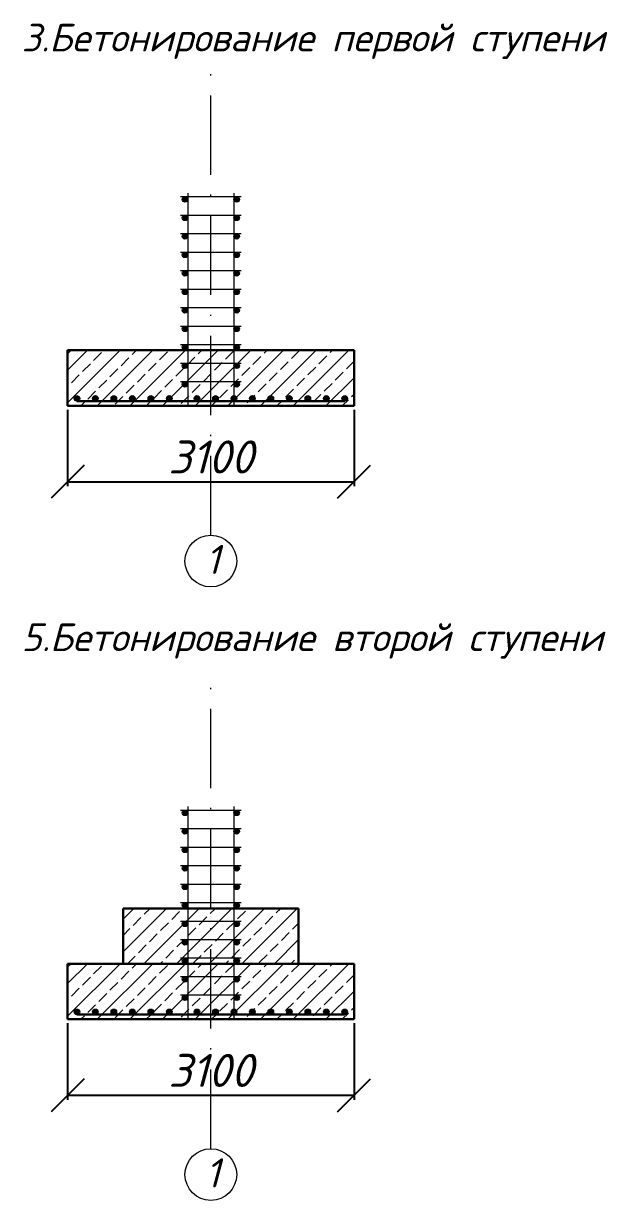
# Model space of a CAD drawing. Header units: millimetres. Extents: x 1422334 to 1587362, y 445536 to 446570.
# Drawn here: x 1586178.5 to 1586222.8, y 446392.3 to 446481.4 of the extents above; entities that cross this region are included whole.
import ezdxf

# ---------------------------------------------------------------- set-up
doc = ezdxf.new("R2010")
doc.units = ezdxf.units.MM
doc.header["$LTSCALE"] = 50
doc.linetypes.add('ACAD_ISO10W100', pattern=[18, 12, -3, 0, -3])
doc.layers.get('0').update_dxf_attribs({"lineweight": 13})
for name, color, linetype, lineweight in [('Risunochki', 7, 'Continuous', 13), ('text', 7, 'Continuous', 13), ('оси траншей размеры', 7, 'Continuous', 13)]:
    doc.layers.add(name, color=color, linetype=linetype, lineweight=lineweight)
doc.styles.get("Standard").update_dxf_attribs({"font": 'isocpeui.ttf'})
doc.dimstyles.new('200', dxfattribs={"dimtxt": 2.5, "dimasz": 2.5, "dimexe": 0.3445, "dimexo": 0.3, "dimtad": 1, "dimlfac": 500, "dimtxsty": 'Standard', "dimblk": 'OBLIQUE', "dimcen": 2.5, "dimadec": 0, "dimazin": 0, "dimtfac": 1, "dimtmove": 0, "dimatfit": 3, "dimfxl": 1, "dimarcsym": 0})

# ---------------------------------------------------------------- blocks, each defined once
blk = doc.blocks.new('_Oblique')
at = {"color": 0, "linetype": 'ByBlock', "lineweight": -2}
blk.add_line((-0.5, -0.5), (0.5, 0.5), dxfattribs=at)
blk = doc.blocks.new('*D2195')
at = {"layer": 'Defpoints', "color": 0, "ltscale": 10000, "transparency": 16777216}
for p in [(1586181.849, 446452.467), (1586203.549, 446452.467), (1586203.549, 446446.718)]:
    blk.add_point(p, dxfattribs=at)
at = {"layer": 'Risunochki', "color": 0, "lineweight": -2, "ltscale": 10000, "transparency": 16777216}
for p, q in [((1586181.849, 446452.167), (1586181.849, 446446.373)), ((1586203.549, 446452.167), (1586203.549, 446446.373)), ((1586181.849, 446446.718), (1586203.549, 446446.718))]:
    blk.add_line(p, q, dxfattribs=at)
at = {"layer": 'Risunochki', "color": 0, "lineweight": -2, "ltscale": 10000, "transparency": 16777216, "xscale": 2.5, "yscale": 2.5, "zscale": 2.5, "rotation": 180}
blk.add_blockref('_Oblique', (1586181.849, 446446.718), dxfattribs=at)
at = {"layer": 'Risunochki', "color": 0, "lineweight": -2, "ltscale": 10000, "transparency": 16777216, "xscale": 2.5, "yscale": 2.5, "zscale": 2.5}
blk.add_blockref('_Oblique', (1586203.549, 446446.718), dxfattribs=at)
at = {"layer": 'Risunochki', "color": 0, "ltscale": 10000, "transparency": 16777216, "insert": (1586192.699, 446448.593), "char_height": 2.5, "attachment_point": 5}
blk.add_mtext('3100', dxfattribs=at)
blk = doc.blocks.new('*D2196')
at = {"layer": 'Defpoints', "color": 0, "ltscale": 10000, "transparency": 16777216}
for p in [(1586181.849, 446406.013), (1586203.549, 446406.013), (1586203.549, 446400.264)]:
    blk.add_point(p, dxfattribs=at)
at = {"layer": 'Risunochki', "color": 0, "lineweight": -2, "ltscale": 10000, "transparency": 16777216}
for p, q in [((1586181.849, 446405.713), (1586181.849, 446399.919)), ((1586203.549, 446405.713), (1586203.549, 446399.919)), ((1586181.849, 446400.264), (1586203.549, 446400.264))]:
    blk.add_line(p, q, dxfattribs=at)
at = {"layer": 'Risunochki', "color": 0, "lineweight": -2, "ltscale": 10000, "transparency": 16777216, "xscale": 2.5, "yscale": 2.5, "zscale": 2.5, "rotation": 180}
blk.add_blockref('_Oblique', (1586181.849, 446400.264), dxfattribs=at)
at = {"layer": 'Risunochki', "color": 0, "lineweight": -2, "ltscale": 10000, "transparency": 16777216, "xscale": 2.5, "yscale": 2.5, "zscale": 2.5}
blk.add_blockref('_Oblique', (1586203.549, 446400.264), dxfattribs=at)
at = {"layer": 'Risunochki', "color": 0, "ltscale": 10000, "transparency": 16777216, "insert": (1586192.699, 446402.139), "char_height": 2.5, "attachment_point": 5}
blk.add_mtext('3100', dxfattribs=at)

msp = doc.modelspace()

# ---------------------------------------------------------------- hatches: boundary and pattern name
at = {"layer": 'Risunochki', "ltscale": 10000}
h = msp.add_hatch(color=250, dxfattribs=at)
h.dxf.hatch_style = 1
h.paths.add_polyline_path([(1586190.528896, 446468.097059, 1), (1586190.948896, 446468.097059, 1)])
h = msp.add_hatch(color=250, dxfattribs=at)
h.dxf.hatch_style = 1
h.paths.add_polyline_path([(1586194.448896, 446468.097059, 1), (1586194.868896, 446468.097059, 1)])
h = msp.add_hatch(color=250, dxfattribs=at)
h.dxf.hatch_style = 1
h.paths.add_polyline_path([(1586190.528896, 446466.697059, 1), (1586190.948896, 446466.697059, 1)])
h = msp.add_hatch(color=250, dxfattribs=at)
h.dxf.hatch_style = 1
h.paths.add_polyline_path([(1586194.448896, 446466.697059, 1), (1586194.868896, 446466.697059, 1)])
h = msp.add_hatch(color=250, dxfattribs=at)
h.dxf.hatch_style = 1
h.paths.add_polyline_path([(1586190.528896, 446465.297059, 1), (1586190.948896, 446465.297059, 1)])
h = msp.add_hatch(color=250, dxfattribs=at)
h.dxf.hatch_style = 1
h.paths.add_polyline_path([(1586194.448896, 446465.297059, 1), (1586194.868896, 446465.297059, 1)])
h = msp.add_hatch(color=250, dxfattribs=at)
h.dxf.hatch_style = 1
h.paths.add_polyline_path([(1586190.528896, 446463.897059, 1), (1586190.948896, 446463.897059, 1)])
h = msp.add_hatch(color=250, dxfattribs=at)
h.dxf.hatch_style = 1
h.paths.add_polyline_path([(1586194.448896, 446463.897059, 1), (1586194.868896, 446463.897059, 1)])
h = msp.add_hatch(color=250, dxfattribs=at)
h.dxf.hatch_style = 1
h.paths.add_polyline_path([(1586190.528896, 446462.497059, 1), (1586190.948896, 446462.497059, 1)])
h = msp.add_hatch(color=250, dxfattribs=at)
h.dxf.hatch_style = 1
h.paths.add_polyline_path([(1586194.448896, 446462.497059, 1), (1586194.868896, 446462.497059, 1)])
h = msp.add_hatch(color=250, dxfattribs=at)
h.dxf.hatch_style = 1
h.paths.add_polyline_path([(1586190.528896, 446461.097059, 1), (1586190.948896, 446461.097059, 1)])
h = msp.add_hatch(color=250, dxfattribs=at)
h.dxf.hatch_style = 1
h.paths.add_polyline_path([(1586194.448896, 446461.097059, 1), (1586194.868896, 446461.097059, 1)])
h = msp.add_hatch(color=250, dxfattribs=at)
h.dxf.hatch_style = 1
h.paths.add_polyline_path([(1586190.528896, 446459.697059, 1), (1586190.948896, 446459.697059, 1)])
h = msp.add_hatch(color=250, dxfattribs=at)
h.dxf.hatch_style = 1
h.paths.add_polyline_path([(1586194.448896, 446459.697059, 1), (1586194.868896, 446459.697059, 1)])
h = msp.add_hatch(color=250, dxfattribs=at)
h.dxf.hatch_style = 1
h.paths.add_polyline_path([(1586190.528896, 446458.297059, 1), (1586190.948896, 446458.297059, 1)])
h = msp.add_hatch(color=250, dxfattribs=at)
h.dxf.hatch_style = 1
h.paths.add_polyline_path([(1586194.448896, 446458.297059, 1), (1586194.868896, 446458.297059, 1)])
at = {"layer": 'Risunochki', "lineweight": 20, "ltscale": 10000}
h = msp.add_hatch(dxfattribs=at)
h.set_pattern_fill('JIS_STN_2.5', color=250, scale=0.7)
h.set_pattern_definition([(45, (476156.3194, 134586.3178), (-1.237436867, 1.237436867), []), (45, (476157.555, 134586.3178), (-1.237436867, 1.237436867), [0.84, -0.35])])
h.paths.add_polyline_path([(1586181.848896, 446456.666747), (1586181.848896, 446452.466747), (1586203.548896, 446452.466747), (1586203.548896, 446456.666747)])
at = {"layer": 'Risunochki', "ltscale": 10000}
h = msp.add_hatch(color=250, dxfattribs=at)
h.dxf.hatch_style = 1
h.paths.add_polyline_path([(1586190.528896, 446456.897059, 1), (1586190.948896, 446456.897059, 1)])
h = msp.add_hatch(color=250, dxfattribs=at)
h.dxf.hatch_style = 1
h.paths.add_polyline_path([(1586194.448896, 446456.897059, 1), (1586194.868896, 446456.897059, 1)])
h = msp.add_hatch(color=250, dxfattribs=at)
h.dxf.hatch_style = 1
h.paths.add_polyline_path([(1586190.528896, 446455.497059, 1), (1586190.948896, 446455.497059, 1)])
h = msp.add_hatch(color=250, dxfattribs=at)
h.dxf.hatch_style = 1
h.paths.add_polyline_path([(1586194.448896, 446455.497059, 1), (1586194.868896, 446455.497059, 1)])
h = msp.add_hatch(color=250, dxfattribs=at)
h.dxf.hatch_style = 1
h.paths.add_polyline_path([(1586190.528896, 446454.097059, 1), (1586190.948896, 446454.097059, 1)])
h = msp.add_hatch(color=250, dxfattribs=at)
h.dxf.hatch_style = 1
h.paths.add_polyline_path([(1586194.448896, 446454.097059, 1), (1586194.868896, 446454.097059, 1)])
h = msp.add_hatch(color=250, dxfattribs=at)
h.dxf.hatch_style = 1
h.paths.add_polyline_path([(1586182.338896, 446453.026747, 1), (1586182.758896, 446453.026747, 1)])
h = msp.add_hatch(color=250, dxfattribs=at)
h.dxf.hatch_style = 1
h.paths.add_polyline_path([(1586183.738896, 446453.026747, 1), (1586184.158896, 446453.026747, 1)])
h = msp.add_hatch(color=250, dxfattribs=at)
h.dxf.hatch_style = 1
h.paths.add_polyline_path([(1586185.138896, 446453.026747, 1), (1586185.558896, 446453.026747, 1)])
h = msp.add_hatch(color=250, dxfattribs=at)
h.dxf.hatch_style = 1
h.paths.add_polyline_path([(1586186.538896, 446453.026747, 1), (1586186.958896, 446453.026747, 1)])
h = msp.add_hatch(color=250, dxfattribs=at)
h.dxf.hatch_style = 1
h.paths.add_polyline_path([(1586187.938896, 446453.026747, 1), (1586188.358896, 446453.026747, 1)])
h = msp.add_hatch(color=250, dxfattribs=at)
h.dxf.hatch_style = 1
h.paths.add_polyline_path([(1586189.338896, 446453.026747, 1), (1586189.758896, 446453.026747, 1)])
h = msp.add_hatch(color=250, dxfattribs=at)
h.dxf.hatch_style = 1
h.paths.add_polyline_path([(1586191.438896, 446453.026747, 1), (1586191.858896, 446453.026747, 1)])
h = msp.add_hatch(color=250, dxfattribs=at)
h.dxf.hatch_style = 1
h.paths.add_polyline_path([(1586192.838896, 446453.026747, 1), (1586193.258896, 446453.026747, 1)])
h = msp.add_hatch(color=250, dxfattribs=at)
h.dxf.hatch_style = 1
h.paths.add_polyline_path([(1586194.238896, 446453.026747, 1), (1586194.658896, 446453.026747, 1)])
h = msp.add_hatch(color=250, dxfattribs=at)
h.dxf.hatch_style = 1
h.paths.add_polyline_path([(1586195.638896, 446453.026747, 1), (1586196.058896, 446453.026747, 1)])
h = msp.add_hatch(color=250, dxfattribs=at)
h.dxf.hatch_style = 1
h.paths.add_polyline_path([(1586197.038896, 446453.026747, 1), (1586197.458896, 446453.026747, 1)])
h = msp.add_hatch(color=250, dxfattribs=at)
h.dxf.hatch_style = 1
h.paths.add_polyline_path([(1586198.438896, 446453.026747, 1), (1586198.858896, 446453.026747, 1)])
h = msp.add_hatch(color=250, dxfattribs=at)
h.dxf.hatch_style = 1
h.paths.add_polyline_path([(1586199.838896, 446453.026747, 1), (1586200.258896, 446453.026747, 1)])
h = msp.add_hatch(color=250, dxfattribs=at)
h.dxf.hatch_style = 1
h.paths.add_polyline_path([(1586201.238896, 446453.026747, 1), (1586201.658896, 446453.026747, 1)])
h = msp.add_hatch(color=250, dxfattribs=at)
h.dxf.hatch_style = 1
h.paths.add_polyline_path([(1586202.638896, 446453.026747, 1), (1586203.058896, 446453.026747, 1)])
h = msp.add_hatch(color=250, dxfattribs=at)
h.dxf.hatch_style = 1
h.paths.add_polyline_path([(1586190.528896, 446421.642894, 1), (1586190.948896, 446421.642894, 1)])
h = msp.add_hatch(color=250, dxfattribs=at)
h.dxf.hatch_style = 1
h.paths.add_polyline_path([(1586194.448896, 446421.642894, 1), (1586194.868896, 446421.642894, 1)])
h = msp.add_hatch(color=250, dxfattribs=at)
h.dxf.hatch_style = 1
h.paths.add_polyline_path([(1586190.528896, 446420.242894, 1), (1586190.948896, 446420.242894, 1)])
h = msp.add_hatch(color=250, dxfattribs=at)
h.dxf.hatch_style = 1
h.paths.add_polyline_path([(1586194.448896, 446420.242894, 1), (1586194.868896, 446420.242894, 1)])
h = msp.add_hatch(color=250, dxfattribs=at)
h.dxf.hatch_style = 1
h.paths.add_polyline_path([(1586190.528896, 446418.842894, 1), (1586190.948896, 446418.842894, 1)])
h = msp.add_hatch(color=250, dxfattribs=at)
h.dxf.hatch_style = 1
h.paths.add_polyline_path([(1586194.448896, 446418.842894, 1), (1586194.868896, 446418.842894, 1)])
h = msp.add_hatch(color=250, dxfattribs=at)
h.dxf.hatch_style = 1
h.paths.add_polyline_path([(1586190.528896, 446417.442894, 1), (1586190.948896, 446417.442894, 1)])
h = msp.add_hatch(color=250, dxfattribs=at)
h.dxf.hatch_style = 1
h.paths.add_polyline_path([(1586194.448896, 446417.442894, 1), (1586194.868896, 446417.442894, 1)])
h = msp.add_hatch(color=250, dxfattribs=at)
h.dxf.hatch_style = 1
h.paths.add_polyline_path([(1586190.528896, 446416.042894, 1), (1586190.948896, 446416.042894, 1)])
h = msp.add_hatch(color=250, dxfattribs=at)
h.dxf.hatch_style = 1
h.paths.add_polyline_path([(1586194.448896, 446416.042894, 1), (1586194.868896, 446416.042894, 1)])
h = msp.add_hatch(color=250, dxfattribs=at)
h.dxf.hatch_style = 1
h.paths.add_polyline_path([(1586190.528896, 446414.642894, 1), (1586190.948896, 446414.642894, 1)])
h = msp.add_hatch(color=250, dxfattribs=at)
h.dxf.hatch_style = 1
h.paths.add_polyline_path([(1586194.448896, 446414.642894, 1), (1586194.868896, 446414.642894, 1)])
h = msp.add_hatch(dxfattribs=at)
h.set_pattern_fill('JIS_STN_2.5', color=250, scale=0.7)
h.set_pattern_definition([(45, (1586169.3883, 446292.9906), (-1.237437, 1.237437), []), (45, (1586170.6238, 446292.9906), (-1.237437, 1.237437), [0.84, -0.35])])
h.paths.add_polyline_path([(1586186.048896, 446414.412582), (1586199.348896, 446414.412582), (1586199.348896, 446410.212582), (1586186.048896, 446410.212582)])
h = msp.add_hatch(color=250, dxfattribs=at)
h.dxf.hatch_style = 1
h.paths.add_polyline_path([(1586190.528896, 446413.242894, 1), (1586190.948896, 446413.242894, 1)])
h = msp.add_hatch(color=250, dxfattribs=at)
h.dxf.hatch_style = 1
h.paths.add_polyline_path([(1586194.448896, 446413.242894, 1), (1586194.868896, 446413.242894, 1)])
h = msp.add_hatch(color=250, dxfattribs=at)
h.dxf.hatch_style = 1
h.paths.add_polyline_path([(1586190.528896, 446411.842894, 1), (1586190.948896, 446411.842894, 1)])
h = msp.add_hatch(color=250, dxfattribs=at)
h.dxf.hatch_style = 1
h.paths.add_polyline_path([(1586194.448896, 446411.842894, 1), (1586194.868896, 446411.842894, 1)])
at = {"layer": 'Risunochki', "lineweight": 20, "ltscale": 10000}
h = msp.add_hatch(dxfattribs=at)
h.set_pattern_fill('JIS_STN_2.5', color=250, scale=0.7)
h.set_pattern_definition([(45, (476156.3194, 134539.8636), (-1.237436867, 1.237436867), []), (45, (476157.555, 134539.8636), (-1.237436867, 1.237436867), [0.84, -0.35])])
h.paths.add_polyline_path([(1586181.848896, 446410.212582), (1586181.848896, 446406.012582), (1586203.548896, 446406.012582), (1586203.548896, 446410.212582)])
at = {"layer": 'Risunochki', "ltscale": 10000}
h = msp.add_hatch(color=250, dxfattribs=at)
h.dxf.hatch_style = 1
h.paths.add_polyline_path([(1586190.528896, 446410.442894, 1), (1586190.948896, 446410.442894, 1)])
h = msp.add_hatch(color=250, dxfattribs=at)
h.dxf.hatch_style = 1
h.paths.add_polyline_path([(1586194.448896, 446410.442894, 1), (1586194.868896, 446410.442894, 1)])
h = msp.add_hatch(color=250, dxfattribs=at)
h.dxf.hatch_style = 1
h.paths.add_polyline_path([(1586190.528896, 446409.042894, 1), (1586190.948896, 446409.042894, 1)])
h = msp.add_hatch(color=250, dxfattribs=at)
h.dxf.hatch_style = 1
h.paths.add_polyline_path([(1586194.448896, 446409.042894, 1), (1586194.868896, 446409.042894, 1)])
h = msp.add_hatch(color=250, dxfattribs=at)
h.dxf.hatch_style = 1
h.paths.add_polyline_path([(1586190.528896, 446407.642894, 1), (1586190.948896, 446407.642894, 1)])
h = msp.add_hatch(color=250, dxfattribs=at)
h.dxf.hatch_style = 1
h.paths.add_polyline_path([(1586194.448896, 446407.642894, 1), (1586194.868896, 446407.642894, 1)])
h = msp.add_hatch(color=250, dxfattribs=at)
h.dxf.hatch_style = 1
h.paths.add_polyline_path([(1586182.338896, 446406.572582, 1), (1586182.758896, 446406.572582, 1)])
h = msp.add_hatch(color=250, dxfattribs=at)
h.dxf.hatch_style = 1
h.paths.add_polyline_path([(1586183.738896, 446406.572582, 1), (1586184.158896, 446406.572582, 1)])
h = msp.add_hatch(color=250, dxfattribs=at)
h.dxf.hatch_style = 1
h.paths.add_polyline_path([(1586185.138896, 446406.572582, 1), (1586185.558896, 446406.572582, 1)])
h = msp.add_hatch(color=250, dxfattribs=at)
h.dxf.hatch_style = 1
h.paths.add_polyline_path([(1586186.538896, 446406.572582, 1), (1586186.958896, 446406.572582, 1)])
h = msp.add_hatch(color=250, dxfattribs=at)
h.dxf.hatch_style = 1
h.paths.add_polyline_path([(1586187.938896, 446406.572582, 1), (1586188.358896, 446406.572582, 1)])
h = msp.add_hatch(color=250, dxfattribs=at)
h.dxf.hatch_style = 1
h.paths.add_polyline_path([(1586189.338896, 446406.572582, 1), (1586189.758896, 446406.572582, 1)])
h = msp.add_hatch(color=250, dxfattribs=at)
h.dxf.hatch_style = 1
h.paths.add_polyline_path([(1586191.438896, 446406.572582, 1), (1586191.858896, 446406.572582, 1)])
h = msp.add_hatch(color=250, dxfattribs=at)
h.dxf.hatch_style = 1
h.paths.add_polyline_path([(1586192.838896, 446406.572582, 1), (1586193.258896, 446406.572582, 1)])
h = msp.add_hatch(color=250, dxfattribs=at)
h.dxf.hatch_style = 1
h.paths.add_polyline_path([(1586194.238896, 446406.572582, 1), (1586194.658896, 446406.572582, 1)])
h = msp.add_hatch(color=250, dxfattribs=at)
h.dxf.hatch_style = 1
h.paths.add_polyline_path([(1586195.638896, 446406.572582, 1), (1586196.058896, 446406.572582, 1)])
h = msp.add_hatch(color=250, dxfattribs=at)
h.dxf.hatch_style = 1
h.paths.add_polyline_path([(1586197.038896, 446406.572582, 1), (1586197.458896, 446406.572582, 1)])
h = msp.add_hatch(color=250, dxfattribs=at)
h.dxf.hatch_style = 1
h.paths.add_polyline_path([(1586198.438896, 446406.572582, 1), (1586198.858896, 446406.572582, 1)])
h = msp.add_hatch(color=250, dxfattribs=at)
h.dxf.hatch_style = 1
h.paths.add_polyline_path([(1586199.838896, 446406.572582, 1), (1586200.258896, 446406.572582, 1)])
h = msp.add_hatch(color=250, dxfattribs=at)
h.dxf.hatch_style = 1
h.paths.add_polyline_path([(1586201.238896, 446406.572582, 1), (1586201.658896, 446406.572582, 1)])
h = msp.add_hatch(color=250, dxfattribs=at)
h.dxf.hatch_style = 1
h.paths.add_polyline_path([(1586202.638896, 446406.572582, 1), (1586203.058896, 446406.572582, 1)])

# ---------------------------------------------------------------- linework, layer by layer
at = {"layer": 'Risunochki', "linetype": 'ACAD_ISO10W100', "ltscale": 0.01}
for p, q in [((1586192.698896, 446442.666747, 2479.39278), (1586192.698896, 446477.666747, 2479.39278)), ((1586192.698896, 446396.212582, 2479.39278), (1586192.698896, 446431.212582, 2479.39278))]:
    msp.add_line(p, q, dxfattribs=at)
at = {"layer": 'Risunochki', "ltscale": 10000}
for p, q in [((1586190.388896, 446468.307059, 2479.39278), (1586195.008896, 446468.307059, 2479.39278)), ((1586190.948896, 446468.566747, 2479.39278), (1586190.948896, 446452.466747, 2479.39278)), ((1586194.448896, 446468.566747, 2479.39278), (1586194.448896, 446452.466747, 2479.39278)), ((1586190.388896, 446466.907059, 2479.39278), (1586195.008896, 446466.907059, 2479.39278)), ((1586190.388896, 446465.507059, 2479.39278), (1586195.008896, 446465.507059, 2479.39278)), ((1586190.388896, 446464.107059, 2479.39278), (1586195.008896, 446464.107059, 2479.39278)), ((1586190.388896, 446462.707059, 2479.39278), (1586195.008896, 446462.707059, 2479.39278)), ((1586190.388896, 446461.307059, 2479.39278), (1586195.008896, 446461.307059, 2479.39278)), ((1586190.388896, 446459.907059, 2479.39278), (1586195.008896, 446459.907059, 2479.39278)), ((1586190.388896, 446458.507059, 2479.39278), (1586195.008896, 446458.507059, 2479.39278)), ((1586190.388896, 446457.107059, 2479.39278), (1586195.008896, 446457.107059, 2479.39278)), ((1586190.388896, 446455.707059, 2479.39278), (1586195.008896, 446455.707059, 2479.39278)), ((1586190.388896, 446454.307059, 2479.39278), (1586195.008896, 446454.307059, 2479.39278)), ((1586190.388896, 446421.852894, 2479.39278), (1586195.008896, 446421.852894, 2479.39278)), ((1586190.948896, 446422.112582, 2479.39278), (1586190.948896, 446406.012582, 2479.39278)), ((1586194.448896, 446422.112582, 2479.39278), (1586194.448896, 446406.012582, 2479.39278)), ((1586190.388896, 446420.452894, 2479.39278), (1586195.008896, 446420.452894, 2479.39278)), ((1586190.388896, 446419.052894, 2479.39278), (1586195.008896, 446419.052894, 2479.39278)), ((1586190.388896, 446417.652894, 2479.39278), (1586195.008896, 446417.652894, 2479.39278)), ((1586190.388896, 446416.252894, 2479.39278), (1586195.008896, 446416.252894, 2479.39278)), ((1586190.388896, 446414.852894, 2479.39278), (1586195.008896, 446414.852894, 2479.39278)), ((1586190.388896, 446413.452894, 2479.39278), (1586195.008896, 446413.452894, 2479.39278)), ((1586190.388896, 446412.052894, 2479.39278), (1586195.008896, 446412.052894, 2479.39278)), ((1586186.048896, 446410.212582, 2479.39278), (1586199.348896, 446410.212582, 2479.39278)), ((1586190.388896, 446410.652894, 2479.39278), (1586195.008896, 446410.652894, 2479.39278)), ((1586190.388896, 446409.252894, 2479.39278), (1586195.008896, 446409.252894, 2479.39278)), ((1586190.388896, 446407.852894, 2479.39278), (1586195.008896, 446407.852894, 2479.39278))]:
    msp.add_line(p, q, dxfattribs=at)
at = {"layer": 'Risunochki', "lineweight": 30, "ltscale": 10000}
for p, q in [((1586203.548896, 446456.666747, 2479.39278), (1586181.848896, 446456.666747, 2479.39278)), ((1586181.848896, 446456.666747, 2479.39278), (1586181.848896, 446452.466747, 2479.39278)), ((1586203.548896, 446452.466747, 2479.39278), (1586203.548896, 446456.666747, 2479.39278)), ((1586182.548896, 446452.816747, 2479.39278), (1586202.848896, 446452.816747, 2479.39278)), ((1586181.848896, 446452.466747, 2479.39278), (1586203.548896, 446452.466747, 2479.39278)), ((1586186.048896, 446410.212582, 2479.39278), (1586186.048896, 446414.412582, 2479.39278)), ((1586186.048896, 446414.412582, 2479.39278), (1586199.348896, 446414.412582, 2479.39278)), ((1586199.348896, 446410.212582, 2479.39278), (1586199.348896, 446414.412582, 2479.39278)), ((1586203.548896, 446410.212582, 2479.39278), (1586181.848896, 446410.212582, 2479.39278)), ((1586181.848896, 446410.212582, 2479.39278), (1586181.848896, 446406.012582, 2479.39278)), ((1586203.548896, 446406.012582, 2479.39278), (1586203.548896, 446410.212582, 2479.39278)), ((1586181.848896, 446406.012582, 2479.39278), (1586203.548896, 446406.012582, 2479.39278)), ((1586182.548896, 446406.362582, 2479.39278), (1586202.848896, 446406.362582, 2479.39278))]:
    msp.add_line(p, q, dxfattribs=at)
at = {"layer": 'Risunochki', "ltscale": 10000}
for centre in [(1586190.738896, 446468.097059, 2479.39278), (1586194.658896, 446468.097059, 2479.39278), (1586190.738896, 446466.697059, 2479.39278), (1586194.658896, 446466.697059, 2479.39278), (1586190.738896, 446465.297059, 2479.39278), (1586194.658896, 446465.297059, 2479.39278), (1586190.738896, 446463.897059, 2479.39278), (1586194.658896, 446463.897059, 2479.39278), (1586190.738896, 446462.497059, 2479.39278), (1586194.658896, 446462.497059, 2479.39278), (1586190.738896, 446461.097059, 2479.39278), (1586194.658896, 446461.097059, 2479.39278), (1586190.738896, 446459.697059, 2479.39278), (1586194.658896, 446459.697059, 2479.39278), (1586190.738896, 446458.297059, 2479.39278), (1586194.658896, 446458.297059, 2479.39278), (1586190.738896, 446456.897059, 2479.39278), (1586194.658896, 446456.897059, 2479.39278), (1586190.738896, 446455.497059, 2479.39278), (1586194.658896, 446455.497059, 2479.39278), (1586190.738896, 446454.097059, 2479.39278), (1586194.658896, 446454.097059, 2479.39278), (1586182.548896, 446453.026747, 2479.39278), (1586183.948896, 446453.026747, 2479.39278), (1586185.348896, 446453.026747, 2479.39278), (1586186.748896, 446453.026747, 2479.39278), (1586188.148896, 446453.026747, 2479.39278), (1586189.548896, 446453.026747, 2479.39278), (1586191.648896, 446453.026747, 2479.39278), (1586193.048896, 446453.026747, 2479.39278), (1586194.448896, 446453.026747, 2479.39278), (1586195.848896, 446453.026747, 2479.39278), (1586197.248896, 446453.026747, 2479.39278), (1586198.648896, 446453.026747, 2479.39278), (1586200.048896, 446453.026747, 2479.39278), (1586201.448896, 446453.026747, 2479.39278), (1586202.848896, 446453.026747, 2479.39278), (1586190.738896, 446421.642894, 2479.39278), (1586194.658896, 446421.642894, 2479.39278), (1586190.738896, 446420.242894, 2479.39278), (1586194.658896, 446420.242894, 2479.39278), (1586190.738896, 446418.842894, 2479.39278), (1586194.658896, 446418.842894, 2479.39278), (1586190.738896, 446417.442894, 2479.39278), (1586194.658896, 446417.442894, 2479.39278), (1586190.738896, 446416.042894, 2479.39278), (1586194.658896, 446416.042894, 2479.39278), (1586190.738896, 446414.642894, 2479.39278), (1586194.658896, 446414.642894, 2479.39278), (1586190.738896, 446413.242894, 2479.39278), (1586194.658896, 446413.242894, 2479.39278), (1586190.738896, 446411.842894, 2479.39278), (1586194.658896, 446411.842894, 2479.39278), (1586190.738896, 446410.442894, 2479.39278), (1586194.658896, 446410.442894, 2479.39278), (1586190.738896, 446409.042894, 2479.39278), (1586194.658896, 446409.042894, 2479.39278), (1586190.738896, 446407.642894, 2479.39278), (1586194.658896, 446407.642894, 2479.39278), (1586182.548896, 446406.572582, 2479.39278), (1586183.948896, 446406.572582, 2479.39278), (1586185.348896, 446406.572582, 2479.39278), (1586186.748896, 446406.572582, 2479.39278), (1586188.148896, 446406.572582, 2479.39278), (1586189.548896, 446406.572582, 2479.39278), (1586191.648896, 446406.572582, 2479.39278), (1586193.048896, 446406.572582, 2479.39278), (1586194.448896, 446406.572582, 2479.39278), (1586195.848896, 446406.572582, 2479.39278), (1586197.248896, 446406.572582, 2479.39278), (1586198.648896, 446406.572582, 2479.39278), (1586200.048896, 446406.572582, 2479.39278), (1586201.448896, 446406.572582, 2479.39278), (1586202.848896, 446406.572582, 2479.39278)]:
    msp.add_circle(centre, 0.21, dxfattribs=at)
at = {"layer": 'оси траншей размеры', "ltscale": 10000}
for centre in [(1586192.698896, 446440.706747, 2479.39278), (1586192.698896, 446394.252582, 2479.39278)]:
    msp.add_circle(centre, 1.96, dxfattribs=at)

# ---------------------------------------------------------------- texts
at = {"layer": 'text', "ltscale": 10000, "char_height": 2.1, "attachment_point": 1}
for s, insert in [('3.Бетонирование первой ступени', (1586178.351482, 446481.397947, 2479.39278)), ('5.Бетонирование второй ступени', (1586178.351482, 446435.990634, 2479.39278))]:
    msp.add_mtext_dynamic_manual_height_columns(s, width=86.82786249, gutter_width=25, heights=[0], dxfattribs=dict(at, insert=insert))
at = {"layer": 'оси траншей размеры', "ltscale": 10000, "char_height": 2.205, "attachment_point": 1}
for insert in [(1586190.831099, 446441.93522, 2479.39278), (1586190.831099, 446395.481055, 2479.39278)]:
    msp.add_mtext_dynamic_manual_height_columns('\\pi1.45306;1', width=3.70625839, gutter_width=25, heights=[0], dxfattribs=dict(at, insert=insert))

# ---------------------------------------------------------------- dimensions: what is measured, and where the dimension line sits
at = {"layer": 'Risunochki', "ltscale": 10000}
for base, p1, p2, picture, middle in [((1586203.548896, 446446.717983, 2479.39278), (1586181.848896, 446452.466747, 2479.39278), (1586203.548896, 446452.466747, 2479.39278), '*D2195', (1586192.698896, 446448.592983, 2479.39278)), ((1586203.548896, 446400.263818, 2479.39278), (1586181.848896, 446406.012582, 2479.39278), (1586203.548896, 446406.012582, 2479.39278), '*D2196', (1586192.698896, 446402.138818, 2479.39278))]:
    dim = msp.add_linear_dim(base=base, p1=p1, p2=p2, dimstyle='200', override={"dimlfac": 142, "dimrnd": 100}, dxfattribs=at)
    dim.commit()
    dim.dimension.update_dxf_attribs({"geometry": picture, "text_midpoint": middle})

doc.saveas('drawing.dxf')
